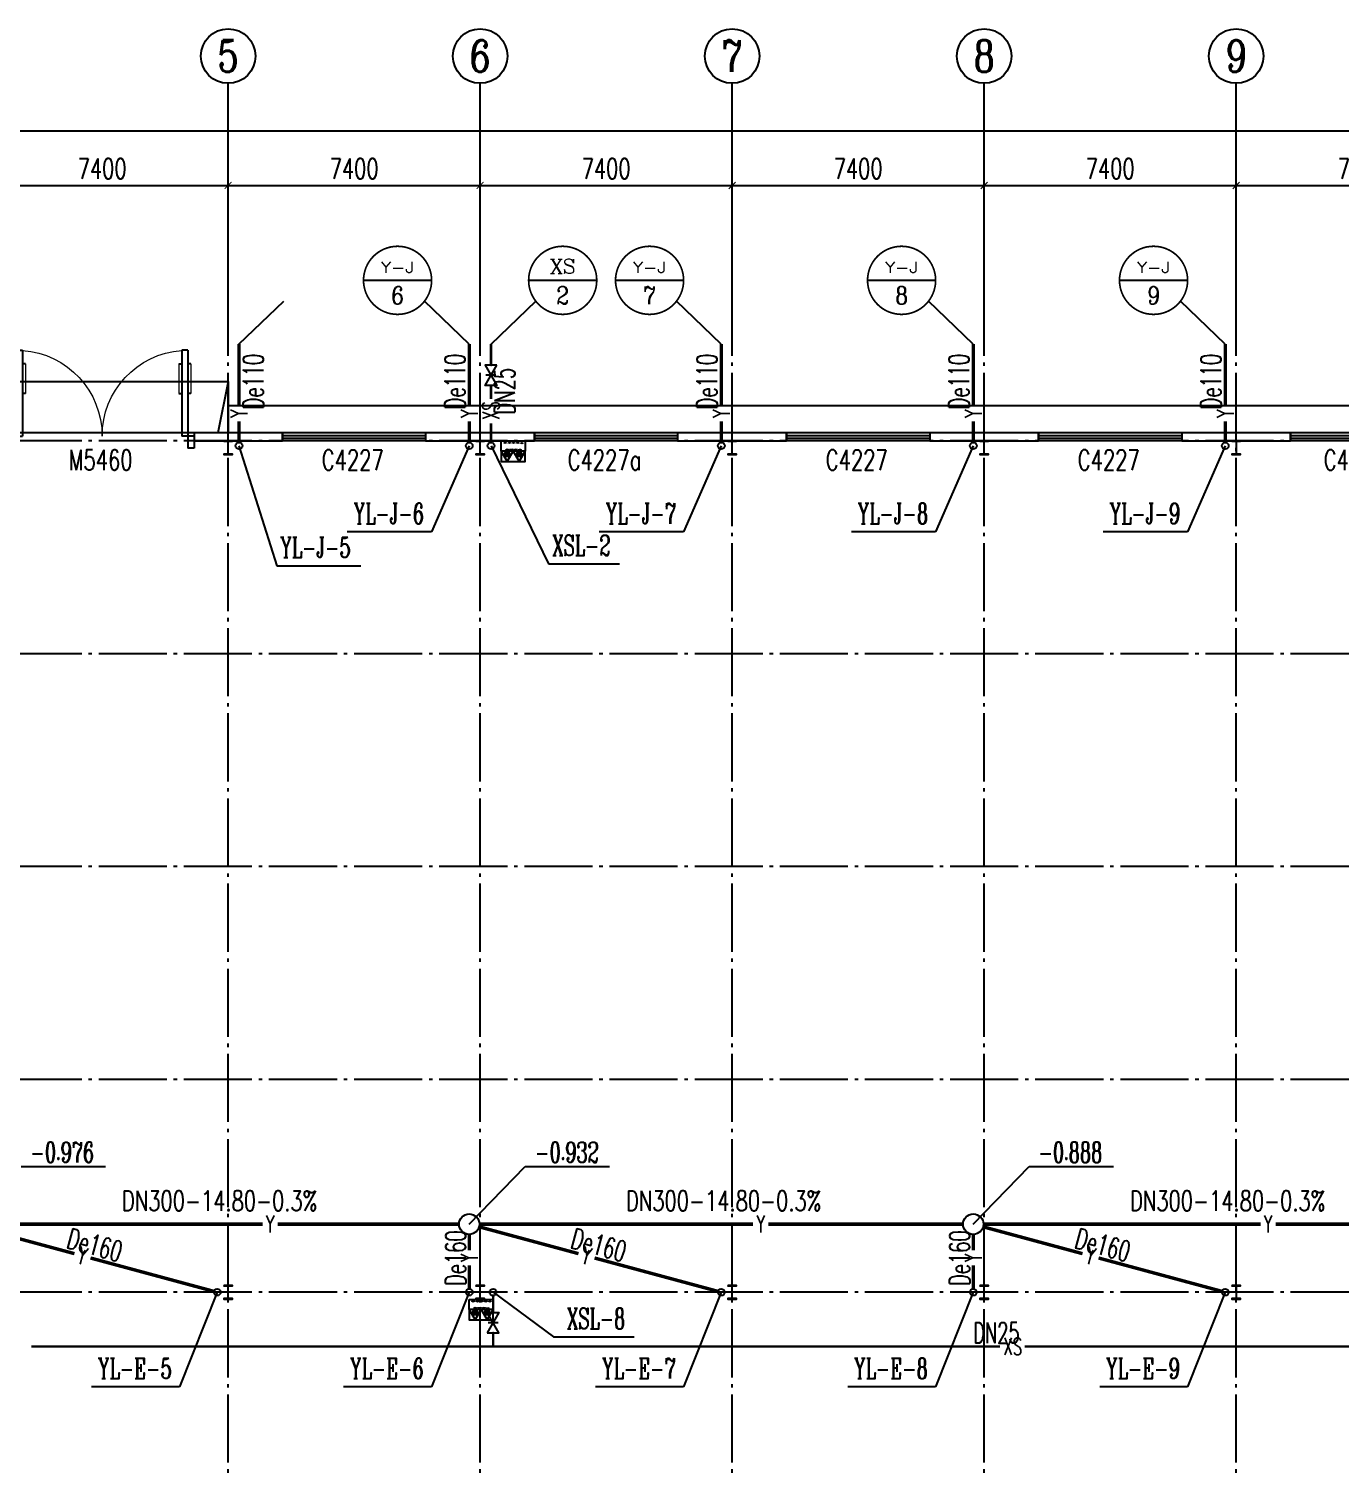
# Model space of a CAD drawing. Header units: millimetres. Extents: x 418304 to 847498, y 48187 to 111456.
# Drawn here: x 421495.9 to 421534.4, y 54546.51 to 54588.83 of the extents above; entities that cross this region are included whole.
import ezdxf
from ezdxf.enums import TextEntityAlignment as Align

# ---------------------------------------------------------------- set-up
doc = ezdxf.new("R2010")
doc.units = ezdxf.units.MM
doc.header["$LTSCALE"] = 1000
doc.linetypes.add('DOTE', pattern=[2.42, 2, -0.2, 0.02, -0.2])
for name, color, linetype in [('AXIS', 3, 'Continuous'), ('AXIS_TEXT', 7, 'Continuous'), ('COLUMN', 2, 'Continuous'), ('DIM_消防', 3, 'Continuous'), ('DIM_雨水', 3, 'Continuous'), ('DOTE', 8, 'DOTE'), ('EQUIP_消防', 7, 'Continuous'), ('PIPE-消防', 1, 'Continuous'), ('PIPE-雨水', 4, 'Continuous'), ('TEXT_消防', 7, 'Continuous'), ('TEXT_雨水', 7, 'Continuous'), ('TWT_LEAD', 3, 'Continuous'), ('TWT_TEXT', 7, 'Continuous'), ('VALVE_消防', 7, 'Continuous'), ('VPIPE-消防', 1, 'Continuous'), ('VPIPE-雨水', 4, 'Continuous'), ('WALL-PARAPET', 6, 'Continuous'), ('WELL_雨水', 4, 'Continuous'), ('WINDOW', 4, 'Continuous'), ('WINDOW_TEXT', 7, 'Continuous')]:
    doc.layers.add(name, color=color, linetype=linetype)
doc.styles.add('_TCH_AXIS', font='COMPLEX', dxfattribs={"bigfont": 'GBCBIG'})
doc.styles.add('_TCH_DIM', font='SIMPLEX', dxfattribs={"bigfont": 'GBCBIG'})
doc.styles.add('_TCH_DIM_T3', font='SIMPLEX', dxfattribs={"width": 0.705882, "bigfont": 'GBCBIG'})
doc.styles.add('_TCH_WINDOW', font='SIMPLEX', dxfattribs={"height": 3.5, "bigfont": 'GBCBIG'})
doc.styles.add('_TWT_CIRCLE', font='COMPLEX', dxfattribs={"width": 1.1, "height": 3, "bigfont": 'HZTXT'})
doc.styles.add('_TWT_PIPEDN', font='SIMPLEX', dxfattribs={"width": 0.8, "height": 3, "bigfont": 'HZTXT'})
doc.styles.add('_TWT_PIPETEXT', font='SIMPLEX', dxfattribs={"width": 0.8, "height": 3.5, "bigfont": 'HZTXT'})
doc.styles.add('_TWT_SERIAL', font='COMPLEX', dxfattribs={"width": 0.8, "height": 3, "bigfont": 'HZTXT'})
doc.styles.add('COMPLEX', font='COMPLEX')
doc.dimstyles.new('_TCH_ARCH&&200', dxfattribs={"dimtxt": 595, "dimasz": 200, "dimexe": 500, "dimexo": 600, "dimgap": 200, "dimtad": 1, "dimdec": 0, "dimzin": 0, "dimdsep": 46, "dimtxsty": '_TCH_DIM_T3', "dimblk": 'ARCHTICK', "dimcen": 0.09, "dimclrt": 7, "dimazin": 2, "dimtfac": 1, "dimtdec": 0, "dimtix": 1, "dimtmove": 2, "dimatfit": 3, "dimfxl": 0, "dimtolj": 1, "dimtzin": 0, "dimarcsym": 0})

# ---------------------------------------------------------------- blocks, each defined once
blk = doc.blocks.new('A$C797E1D2B')
at = {"layer": 'COLUMN'}
h = blk.add_hatch(color=256, dxfattribs=at)
h.paths.add_polyline_path([(125, 400), (250, 400), (250, 388), (130, 388), (130, 200), (125, 200)])
h.paths.add_polyline_path([(0, 400), (125, 400), (125, 200), (120, 200), (120, 388), (0, 388)])
h.paths.add_polyline_path([(0, 12), (120, 12), (120, 200), (125, 200), (125, 0), (0, 0)])
h.paths.add_polyline_path([(125, 200), (130, 200), (130, 12), (250, 12), (250, 0), (125, 0)])
blk.add_lwpolyline([(250, 0), (250, 12), (130, 12), (130, 388), (250, 388), (250, 400), (0, 400), (0, 388), (120, 388), (120, 12), (0, 12), (0, 0)], close=True, dxfattribs=at)
blk = doc.blocks.new('消防软管卷盘')
blk.add_lwpolyline([(4963954, 151899), (4963954, 150312), (4964641, 150312), (4964641, 151899)], close=True)
for points, const_width in [([(4964134, 151704), (4964482, 151704)], 1), ([(4964134, 151566), (4964482, 151566)], 1), ([(4964134, 151428), (4964482, 151428)], 1), ([(4964134, 151290), (4964482, 151290)], 1), ([(4964134, 151152), (4964482, 151152)], 1), ([(4964134, 151014), (4964482, 151014)], 0.1), ([(4964134, 150876), (4964482, 150876)], 1), ([(4964134, 150738), (4964482, 150738)], 1), ([(4964150, 150600), (4964499, 150600)], 1), ([(4964150, 150462), (4964499, 150462)], 1)]:
    blk.add_lwpolyline(points, dxfattribs=dict(const_width=const_width))
for centre, start, end in [((4964134, 151636), 90, 270), ((4964134, 151360), 90, 270), ((4964134, 151084), 90, 270), ((4964134, 150808), 90, 270), ((4964482, 151498), 270, 90), ((4964482, 151222), 270, 90), ((4964482, 150946), 270, 90), ((4964499, 150670), 270, 90), ((4964150, 150532), 90, 270)]:
    blk.add_arc(centre, 69, start, end)
blk = doc.blocks.new('$TwtSys$00000546')
h = blk.add_hatch()
h.set_pattern_fill('ANSI31', color=256, scale=200, style=0)
h.set_pattern_definition([(45, (-38543.802, -6670.83), (-17.67767, 17.67767), [])])
h.paths.add_polyline_path([(-65, 174), (65, 174), (65, 44), (-65, 44)])
for points in [[(0, 344), (-198, 0), (198, 0)], [(-65, 174), (65, 174), (65, 44), (-65, 44)]]:
    blk.add_lwpolyline(points, close=True)
blk = doc.blocks.new('92623')
blk.add_lwpolyline([(8910066, 83014), (8909273, 83014), (8909273, 82670), (8910066, 82670)], close=True)
at = {"xscale": -0.5, "yscale": 0.5, "zscale": 0.5, "rotation": 89.99999999998747}
blk.add_blockref('消防软管卷盘', (8985223, 2565334), dxfattribs=at)
at = {"layer": 'EQUIP_消防', "color": 8, "rotation": 180}
for p in [(8909471, 83014), (8909868, 83014)]:
    blk.add_blockref('$TwtSys$00000546', p, dxfattribs=at)
blk = doc.blocks.new('$DorLib2D$00000011')
for p, q in [((-0.4667, 0.4709), (-0.4667, -0.0625)), ((-0.4667, 0.4709), (-0.4333, 0.4709)), ((-0.4333, 0.4709), (-0.4333, 0.0042)), ((0.4333, 0.4709), (0.4333, 0.0042)), ((0.4667, 0.4709), (0.4333, 0.4709)), ((0.4667, 0.4709), (0.4667, -0.0625)), ((-0.4833, 0.3962), (-0.4667, 0.3962)), ((-0.4167, 0.3962), (-0.4333, 0.3962)), ((0.4167, 0.3962), (0.4333, 0.3962)), ((0.4833, 0.3962), (0.4667, 0.3962)), ((-0.4833, 0.2346), (-0.4667, 0.2346)), ((-0.4167, 0.2346), (-0.4333, 0.2346)), ((0.4167, 0.2346), (0.4333, 0.2346)), ((0.4833, 0.2346), (0.4667, 0.2346)), ((-0.5, 0.0042), (-0.4333, 0.0042)), ((-0.5, 0.0042), (-0.5, -0.0625)), ((0.5, 0.0042), (0.4333, 0.0042)), ((0.5, 0.0042), (0.5, -0.0625)), ((-0.5, -0.0625), (-0.4667, -0.0625)), ((0.5, -0.0625), (0.4667, -0.0625))]:
    blk.add_line(p, q)
at = {"lineweight": 13}
for p, q in [((-0.4833, 0.3962), (-0.4833, 0.2346)), ((-0.4167, 0.3962), (-0.4167, 0.2346)), ((0.4167, 0.3962), (0.4167, 0.2346)), ((0.4833, 0.3962), (0.4833, 0.2346))]:
    blk.add_line(p, q, dxfattribs=at)
for centre, start, end in [((-0.4667, 0.0042), 0, 85.90396), ((0.4667, 0.0042), 94.09604, 180)]:
    blk.add_arc(centre, 0.4667, start, end, dxfattribs=at)
blk = doc.blocks.new('$TCHSYS$WIN2D')
for p, q in [((-0.5, 0.5), (0.5, 0.5)), ((-0.5, 0.5), (-0.5, -0.5)), ((0.5, 0.5), (0.5, -0.5)), ((0.5, 0.167), (-0.5, 0.167)), ((0.5, -0.167), (-0.5, -0.167)), ((-0.5, -0.5), (0.5, -0.5))]:
    blk.add_line(p, q)
blk = doc.blocks.new('_AXISO')
blk.add_circle((0, 0), 0.5)
at = {"layer": 'AXIS_TEXT', "style": 'COMPLEX', "width": 1.041667}
blk.add_attdef('A', text='', height=0.56, dxfattribs=at).set_placement((-0.25, -0.28), (0.25, -0.28), align=Align.FIT)
blk = doc.blocks.new('_ArchTick')
at = {"color": 0, "linetype": 'ByBlock', "const_width": 0.15}
blk.add_lwpolyline([(-0.5, -0.5), (0.5, 0.5)], dxfattribs=at)
blk = doc.blocks.new('*D222')
at = {"layer": 'AXIS', "color": 0, "lineweight": -2}
for p, q in [((487606, 130727), (487606, 137227)), ((650886, 130727), (650886, 137227)), ((487606, 136727), (650886, 136727))]:
    blk.add_line(p, q, dxfattribs=at)
at = {"layer": 'Defpoints', "color": 0}
for p in [(650886, 136727), (487606, 130127), (650886, 130127)]:
    blk.add_point(p, dxfattribs=at)
at = {"layer": 'AXIS', "color": 0, "lineweight": -2, "xscale": 200, "yscale": 200, "zscale": 200, "rotation": 180}
blk.add_blockref('_ArchTick', (487606, 136727), dxfattribs=at)
at = {"layer": 'AXIS', "color": 0, "lineweight": -2, "xscale": 200, "yscale": 200, "zscale": 200}
blk.add_blockref('_ArchTick', (650886, 136727), dxfattribs=at)
at = {"layer": 'AXIS', "color": 7, "insert": (569246, 137224), "char_height": 595, "attachment_point": 5, "style": '_TCH_DIM_T3'}
blk.add_mtext('\\A1;163280', dxfattribs=at)
blk = doc.blocks.new('*D227')
at = {"layer": 'AXIS', "color": 0, "lineweight": -2}
for p, q in [((510046, 130727), (510046, 135627)), ((517446, 130727), (517446, 135627)), ((510046, 135127), (517446, 135127))]:
    blk.add_line(p, q, dxfattribs=at)
at = {"layer": 'Defpoints', "color": 0}
for p in [(517446, 135127), (510046, 130127), (517446, 130127)]:
    blk.add_point(p, dxfattribs=at)
at = {"layer": 'AXIS', "color": 0, "lineweight": -2, "xscale": 200, "yscale": 200, "zscale": 200, "rotation": 180}
blk.add_blockref('_ArchTick', (510046, 135127), dxfattribs=at)
at = {"layer": 'AXIS', "color": 0, "lineweight": -2, "xscale": 200, "yscale": 200, "zscale": 200}
blk.add_blockref('_ArchTick', (517446, 135127), dxfattribs=at)
at = {"layer": 'AXIS', "color": 7, "insert": (513746, 135624), "char_height": 595, "attachment_point": 5, "style": '_TCH_DIM_T3'}
blk.add_mtext('\\A1;7400', dxfattribs=at)
blk = doc.blocks.new('*D228')
at = {"layer": 'AXIS', "color": 0, "lineweight": -2}
for p, q in [((517446, 130727), (517446, 135627)), ((524846, 130727), (524846, 135627)), ((517446, 135127), (524846, 135127))]:
    blk.add_line(p, q, dxfattribs=at)
at = {"layer": 'Defpoints', "color": 0}
for p in [(524846, 135127), (517446, 130127), (524846, 130127)]:
    blk.add_point(p, dxfattribs=at)
at = {"layer": 'AXIS', "color": 0, "lineweight": -2, "xscale": 200, "yscale": 200, "zscale": 200, "rotation": 180}
blk.add_blockref('_ArchTick', (517446, 135127), dxfattribs=at)
at = {"layer": 'AXIS', "color": 0, "lineweight": -2, "xscale": 200, "yscale": 200, "zscale": 200}
blk.add_blockref('_ArchTick', (524846, 135127), dxfattribs=at)
at = {"layer": 'AXIS', "color": 7, "insert": (521146, 135624), "char_height": 595, "attachment_point": 5, "style": '_TCH_DIM_T3'}
blk.add_mtext('\\A1;7400', dxfattribs=at)
blk = doc.blocks.new('*D229')
at = {"layer": 'AXIS', "color": 0, "lineweight": -2}
for p, q in [((524846, 130727), (524846, 135627)), ((532246, 130727), (532246, 135627)), ((524846, 135127), (532246, 135127))]:
    blk.add_line(p, q, dxfattribs=at)
at = {"layer": 'Defpoints', "color": 0}
for p in [(532246, 135127), (524846, 130127), (532246, 130127)]:
    blk.add_point(p, dxfattribs=at)
at = {"layer": 'AXIS', "color": 0, "lineweight": -2, "xscale": 200, "yscale": 200, "zscale": 200, "rotation": 180}
blk.add_blockref('_ArchTick', (524846, 135127), dxfattribs=at)
at = {"layer": 'AXIS', "color": 0, "lineweight": -2, "xscale": 200, "yscale": 200, "zscale": 200}
blk.add_blockref('_ArchTick', (532246, 135127), dxfattribs=at)
at = {"layer": 'AXIS', "color": 7, "insert": (528546, 135624), "char_height": 595, "attachment_point": 5, "style": '_TCH_DIM_T3'}
blk.add_mtext('\\A1;7400', dxfattribs=at)
blk = doc.blocks.new('*D230')
at = {"layer": 'AXIS', "color": 0, "lineweight": -2}
for p, q in [((532246, 130727), (532246, 135627)), ((539646, 130727), (539646, 135627)), ((532246, 135127), (539646, 135127))]:
    blk.add_line(p, q, dxfattribs=at)
at = {"layer": 'Defpoints', "color": 0}
for p in [(539646, 135127), (532246, 130127), (539646, 130127)]:
    blk.add_point(p, dxfattribs=at)
at = {"layer": 'AXIS', "color": 0, "lineweight": -2, "xscale": 200, "yscale": 200, "zscale": 200, "rotation": 180}
blk.add_blockref('_ArchTick', (532246, 135127), dxfattribs=at)
at = {"layer": 'AXIS', "color": 0, "lineweight": -2, "xscale": 200, "yscale": 200, "zscale": 200}
blk.add_blockref('_ArchTick', (539646, 135127), dxfattribs=at)
at = {"layer": 'AXIS', "color": 7, "insert": (535946, 135624), "char_height": 595, "attachment_point": 5, "style": '_TCH_DIM_T3'}
blk.add_mtext('\\A1;7400', dxfattribs=at)
blk = doc.blocks.new('*D231')
at = {"layer": 'AXIS', "color": 0, "lineweight": -2}
for p, q in [((539646, 130727), (539646, 135627)), ((547046, 130727), (547046, 135627)), ((539646, 135127), (547046, 135127))]:
    blk.add_line(p, q, dxfattribs=at)
at = {"layer": 'Defpoints', "color": 0}
for p in [(547046, 135127), (539646, 130127), (547046, 130127)]:
    blk.add_point(p, dxfattribs=at)
at = {"layer": 'AXIS', "color": 0, "lineweight": -2, "xscale": 200, "yscale": 200, "zscale": 200, "rotation": 180}
blk.add_blockref('_ArchTick', (539646, 135127), dxfattribs=at)
at = {"layer": 'AXIS', "color": 0, "lineweight": -2, "xscale": 200, "yscale": 200, "zscale": 200}
blk.add_blockref('_ArchTick', (547046, 135127), dxfattribs=at)
at = {"layer": 'AXIS', "color": 7, "insert": (543346, 135624), "char_height": 595, "attachment_point": 5, "style": '_TCH_DIM_T3'}
blk.add_mtext('\\A1;7400', dxfattribs=at)
blk = doc.blocks.new('*D232')
at = {"layer": 'AXIS', "color": 0, "lineweight": -2}
for p, q in [((547046, 130727), (547046, 135627)), ((554446, 130727), (554446, 135627)), ((547046, 135127), (554446, 135127))]:
    blk.add_line(p, q, dxfattribs=at)
at = {"layer": 'Defpoints', "color": 0}
for p in [(554446, 135127), (547046, 130127), (554446, 130127)]:
    blk.add_point(p, dxfattribs=at)
at = {"layer": 'AXIS', "color": 0, "lineweight": -2, "xscale": 200, "yscale": 200, "zscale": 200, "rotation": 180}
blk.add_blockref('_ArchTick', (547046, 135127), dxfattribs=at)
at = {"layer": 'AXIS', "color": 0, "lineweight": -2, "xscale": 200, "yscale": 200, "zscale": 200}
blk.add_blockref('_ArchTick', (554446, 135127), dxfattribs=at)
at = {"layer": 'AXIS', "color": 7, "insert": (550746, 135624), "char_height": 595, "attachment_point": 5, "style": '_TCH_DIM_T3'}
blk.add_mtext('\\A1;7400', dxfattribs=at)
blk = doc.blocks.new('$VALVE$00000296')
for points in [[(-125, 72), (-125, -72), (125, 72), (125, -72), (-125, 72)], [(0, 60), (0, -64)]]:
    blk.add_lwpolyline(points)
for p in [(-125, 0), (125, 0)]:
    blk.add_point(p)
blk = doc.blocks.new('$TwtSys$00000187')
blk.add_circle((0, 0, 0), 0.5)
blk = doc.blocks.new('2436')
at = {"color": 8, "ltscale": 0.5}
blk.add_line((517446, 129366.8), (517146, 127866.8), dxfattribs=at)
for points in [[(510046, 127866.8), (510046, 129366.8), (517446, 129366.8), (517446, 127866.8)], [(517446, 128666.8), (561846, 128666.8)]]:
    blk.add_lwpolyline(points, dxfattribs=at)
at = {"layer": 'AXIS'}
for p, q in [((517446, 130126.8), (517446, 138126.8)), ((524846, 130126.8), (524846, 138126.8)), ((532246, 130126.8), (532246, 138126.8)), ((539646, 130126.8), (539646, 138126.8)), ((547046, 130126.8), (547046, 138126.8))]:
    blk.add_line(p, q, dxfattribs=at)
at = {"layer": 'DIM_消防'}
for p, q in [((523421.7, 132341.5), (521421.7, 132341.5)), ((528270.2, 132341.5), (526270.2, 132341.5)), ((530821.7, 132341.5), (528821.7, 132341.5)), ((538221.7, 132341.5), (536221.7, 132341.5)), ((545620.1, 132341.5), (543620.1, 132341.5)), ((517765.5, 130467.9), (519081.2, 131727.1)), ((524526.4, 130467.9), (523210.7, 131727.1)), ((525165.5, 130467.9), (526481.2, 131727.1)), ((531926.4, 130467.9), (530610.7, 131727.1)), ((539326.4, 130467.9), (538010.7, 131727.1)), ((546724.8, 130467.9), (545409.1, 131727.1)), ((525165.5, 127482.7), (526853.5, 124016.9, 3000)), ((526853.5, 124016.9, 3000), (528935.4, 124016.9, 3000))]:
    blk.add_line(p, q, dxfattribs=at)
at = {"layer": 'DIM_消防', "color": 3}
for p, q in [((525225.2, 102626.8), (527004.1, 101315.1)), ((527004.1, 101315.1), (529367.3, 101315.1))]:
    blk.add_line(p, q, dxfattribs=at)
at = {"layer": 'DIM_消防', "const_width": 50}
for points in [[(523421.7, 132341.5, 1), (521421.7, 132341.5, 1)], [(528270.2, 132341.5, 1), (526270.2, 132341.5, 1)], [(530821.7, 132341.5, 1), (528821.7, 132341.5, 1)], [(538221.7, 132341.5, 1), (536221.7, 132341.5, 1)], [(545620.1, 132341.5, 1), (543620.1, 132341.5, 1)]]:
    blk.add_lwpolyline(points, format="xyb", close=True, dxfattribs=at)
at = {"layer": 'DIM_雨水'}
for p, q in [((517765.5, 127482.7), (518875.6, 123960.6)), ((524526.4, 127482.7), (523416.4, 124954.4)), ((531926.4, 127482.7), (530816.4, 124954.4)), ((539326.4, 127482.7), (538216.4, 124954.4)), ((546724.8, 127482.7), (545614.7, 124954.4)), ((523416.4, 124954.4), (520946.1, 124954.4)), ((530816.4, 124954.4), (528346.1, 124954.4)), ((538216.4, 124954.4), (535746.1, 124954.4)), ((545614.7, 124954.4), (543144.4, 124954.4)), ((518875.6, 123960.6), (521345.9, 123960.6)), ((517126.4, 102626.8, 3000), (516016.4, 99849.6, 3000)), ((524526.4, 102626.8, 3000), (523416.4, 99849.6, 3000)), ((531926.4, 102626.8, 3000), (530816.4, 99849.6, 3000)), ((539326.4, 102626.8, 3000), (538216.4, 99849.6, 3000)), ((546726.4, 102626.8, 3000), (545616.4, 99849.6, 3000)), ((516016.4, 99849.6, 3000), (513438.3, 99849.6, 3000)), ((523416.4, 99849.6, 3000), (520838.3, 99849.6, 3000)), ((530816.4, 99849.6, 3000), (528238.3, 99849.6, 3000)), ((538216.4, 99849.6, 3000), (535638.3, 99849.6, 3000)), ((545616.4, 99849.6, 3000), (543038.3, 99849.6, 3000))]:
    blk.add_line(p, q, dxfattribs=at)
at = {"layer": 'DOTE'}
for p, q in [((517446, 75126.8), (517446, 130126.8)), ((524846, 75126.8), (524846, 130126.8)), ((532246, 75126.8), (532246, 130126.8)), ((539646, 75126.8), (539646, 130126.8)), ((547046, 75126.8), (547046, 130126.8)), ((653146, 127626.8), (485346, 127626.8)), ((653146, 121376.8), (485346, 121376.8)), ((653146, 115126.8), (485346, 115126.8)), ((653146, 108876.8), (485346, 108876.8)), ((653146, 102626.8), (485346, 102626.8))]:
    blk.add_line(p, q, dxfattribs=at)
at = {"layer": 'PIPE-消防', "linetype": 'Continuous', "const_width": 70}
for points in [[(525165.5, 129854.6), (525165.5, 130467.9)], [(525165.5, 128859.8), (525165.5, 129254.6)], [(525165.5, 127582.7), (525165.5, 128141.8)], [(525225.2, 102526.8), (525225.2, 102035.3)], [(525225.2, 101435.3), (525225.2, 101035.7)], [(511666.6, 101035.7), (525225.2, 101035.7)], [(525225.2, 101035.7), (540112.8, 101035.7)], [(540830.9, 101035.7), (554825.2, 101035.7)]]:
    blk.add_lwpolyline(points, dxfattribs=at)
at = {"layer": 'PIPE-雨水', "linetype": 'Continuous', "const_width": 100}
for points in [[(517765.5, 128646.9), (517765.5, 130467.9)], [(524526.4, 128646.9), (524526.4, 130467.9)], [(531926.4, 128646.9), (531926.4, 130467.9)], [(539326.4, 128646.9), (539326.4, 130467.9)], [(546724.8, 128646.9), (546724.8, 130467.9)], [(517765.5, 127582.7), (517765.5, 128203.1)], [(524526.4, 127582.7), (524526.4, 128203.1)], [(531926.4, 127582.7), (531926.4, 128203.1)], [(539326.4, 127582.7), (539326.4, 128203.1)], [(546724.8, 127582.7), (546724.8, 128203.1)], [(510016.1, 104548.5), (512933.4, 103760.1)], [(518461.1, 104626.8), (510026.4, 104626.8)], [(524226.4, 104626.8), (518904.9, 104626.8)], [(524816.1, 104548.5), (527733.4, 103760.1)], [(532863, 104626.8), (524826.4, 104626.8)], [(539026.4, 104626.8), (533306.9, 104626.8)], [(539616.1, 104548.5), (542533.4, 103760.1)], [(547764.1, 104626.8), (539626.4, 104626.8)], [(553826.4, 104626.8), (548207.9, 104626.8)], [(513406, 103632.3), (517029.9, 102652.9)], [(528206, 103632.3), (531829.9, 102652.9)], [(543006, 103632.3), (546629.9, 102652.9)]]:
    blk.add_lwpolyline(points, dxfattribs=at)
at = {"layer": 'PIPE-雨水', "linetype": 'Continuous', "ltscale": 2, "const_width": 100}
for points in [[(524526.4, 103856.3), (524526.4, 104326.8)], [(539326.4, 103856.3), (539326.4, 104326.8)], [(524526.4, 102726.8), (524526.4, 103412.5)], [(539326.4, 102726.8), (539326.4, 103412.5)]]:
    blk.add_lwpolyline(points, dxfattribs=at)
at = {"layer": 'TWT_LEAD'}
for p, q in [((511365.1, 106318.5), (513846.9, 106318.5)), ((524526.4, 104626.8), (526165.1, 106318.5)), ((526165.1, 106318.5), (528646.9, 106318.5)), ((539326.4, 104626.8), (540965.1, 106318.5)), ((540965.1, 106318.5), (543446.9, 106318.5))]:
    blk.add_line(p, q, dxfattribs=at)
at = {"layer": 'VPIPE-消防', "linetype": 'Continuous'}
for centre in [(525165.5, 127482.7), (525225.2, 102626.8)]:
    blk.add_circle(centre, 100, dxfattribs=at)
at = {"layer": 'VPIPE-雨水', "linetype": 'Continuous'}
for centre in [(517765.5, 127482.7), (524526.4, 127482.7), (531926.4, 127482.7), (539326.4, 127482.7), (546724.8, 127482.7), (517126.4, 102626.8), (524526.4, 102626.8), (531926.4, 102626.8), (539326.4, 102626.8), (546726.4, 102626.8)]:
    blk.add_circle(centre, 100, dxfattribs=at)
at = {"layer": 'WALL-PARAPET'}
for p, q in [((519046, 127866.8), (516446, 127866.8)), ((516446, 127866.8), (516446, 127626.8)), ((519046, 127626.8), (519046, 127866.8)), ((526446, 127866.8), (523246, 127866.8)), ((523246, 127866.8), (523246, 127626.8)), ((526446, 127626.8), (526446, 127866.8)), ((533846, 127866.8), (530646, 127866.8)), ((530646, 127866.8), (530646, 127626.8)), ((533846, 127626.8), (533846, 127866.8)), ((541246, 127866.8), (538046, 127866.8)), ((538046, 127866.8), (538046, 127626.8)), ((541246, 127626.8), (541246, 127866.8)), ((548646, 127866.8), (545446, 127866.8)), ((545446, 127866.8), (545446, 127626.8)), ((548646, 127626.8), (548646, 127866.8)), ((516446, 127626.8), (519046, 127626.8)), ((523246, 127626.8), (526446, 127626.8)), ((530646, 127626.8), (533846, 127626.8)), ((538046, 127626.8), (541246, 127626.8)), ((545446, 127626.8), (548646, 127626.8))]:
    blk.add_line(p, q, dxfattribs=at)
at = {"layer": 'WINDOW'}
blk.add_line((516446, 127866.8), (511046, 127866.8), dxfattribs=at)
at = {"rotation": 180}
for p in [(517571, 127626.8), (524971, 127626.8), (532371, 127626.8), (539771, 127626.8), (547171, 127626.8), (517571, 102826.8), (524971, 102826.8), (532371, 102826.8), (539771, 102826.8), (547171, 102826.8)]:
    blk.add_blockref('A$C797E1D2B', p, dxfattribs=at)
at = {"xscale": 0.882, "yscale": 0.882, "zscale": 0.882}
for p in [(-7332511.3, 54105.8), (-7333451, 28897.5)]:
    blk.add_blockref('92623', p, dxfattribs=at)
at = {"layer": 'AXIS'}
ref = blk.add_blockref('_AXISO', (517446, 138926.8), dxfattribs=dict(at, xscale=1600, yscale=1600, zscale=1600))
ref.add_attrib('A', '5', dxfattribs={"layer": 'AXIS_TEXT', "height": 931.9, "style": '_TCH_AXIS'}).set_placement((517135.3, 138460.9), (517756.6, 138460.9), align=Align.FIT)
ref = blk.add_blockref('_AXISO', (524846, 138926.8), dxfattribs=dict(at, xscale=1600, yscale=1600, zscale=1600))
ref.add_attrib('A', '6', dxfattribs={"layer": 'AXIS_TEXT', "height": 931.9, "style": '_TCH_AXIS'}).set_placement((524535.3, 138460.9), (525156.6, 138460.9), align=Align.FIT)
ref = blk.add_blockref('_AXISO', (532246, 138926.8), dxfattribs=dict(at, xscale=1600, yscale=1600, zscale=1600))
ref.add_attrib('A', '7', dxfattribs={"layer": 'AXIS_TEXT', "height": 931.9, "style": '_TCH_AXIS'}).set_placement((531935.3, 138460.9), (532556.6, 138460.9), align=Align.FIT)
ref = blk.add_blockref('_AXISO', (539646, 138926.8), dxfattribs=dict(at, xscale=1600, yscale=1600, zscale=1600))
ref.add_attrib('A', '8', dxfattribs={"layer": 'AXIS_TEXT', "height": 931.9, "style": '_TCH_AXIS'}).set_placement((539335.3, 138460.9), (539956.6, 138460.9), align=Align.FIT)
ref = blk.add_blockref('_AXISO', (547046, 138926.8), dxfattribs=dict(at, xscale=1600, yscale=1600, zscale=1600))
ref.add_attrib('A', '9', dxfattribs={"layer": 'AXIS_TEXT', "height": 931.9, "style": '_TCH_AXIS'}).set_placement((546735.3, 138460.9), (547356.6, 138460.9), align=Align.FIT)
at = {"layer": 'VALVE_消防', "xscale": -2.4, "yscale": -2.4, "zscale": 2.4}
for p, rotation in [((525165.5, 129554.6), 90), ((525225.2, 101735.3), 270)]:
    blk.add_blockref('$VALVE$00000296', p, dxfattribs=dict(at, rotation=rotation))
at = {"layer": 'WELL_雨水', "xscale": 600, "yscale": 600, "zscale": 600, "rotation": 180}
for p in [(524526.4, 104626.8), (539326.4, 104626.8)]:
    blk.add_blockref('$TwtSys$00000187', p, dxfattribs=at)
at = {"layer": 'WINDOW'}
ref = blk.add_blockref('$DorLib2D$00000011', (513746, 127746.8), dxfattribs=dict(at, xscale=5400, yscale=-5400, zscale=5400, rotation=180))
ref.add_attrib('A', 'M5460', (512766, 126769.5), dxfattribs={"layer": 'WINDOW_TEXT', "height": 595, "style": '_TCH_WINDOW', "width": 0.705882})
ref = blk.add_blockref('$TCHSYS$WIN2D', (521146, 127746.8), dxfattribs=dict(at, xscale=4200, yscale=-240, zscale=4200, rotation=180))
ref.add_attrib('A', 'C4227', (520196, 126769.5), dxfattribs={"layer": 'WINDOW_TEXT', "height": 595, "style": '_TCH_WINDOW', "width": 0.705882})
ref = blk.add_blockref('$TCHSYS$WIN2D', (528546, 127746.8), dxfattribs=dict(at, xscale=4200, yscale=-240, zscale=4200, rotation=180))
ref.add_attrib('A', 'C4227a', (527416, 126769.5), dxfattribs={"layer": 'WINDOW_TEXT', "height": 595, "style": '_TCH_WINDOW', "width": 0.705882})
ref = blk.add_blockref('$TCHSYS$WIN2D', (535946, 127746.8), dxfattribs=dict(at, xscale=4200, yscale=-240, zscale=4200, rotation=180))
ref.add_attrib('A', 'C4227', (534996, 126769.5), dxfattribs={"layer": 'WINDOW_TEXT', "height": 595, "style": '_TCH_WINDOW', "width": 0.705882})
ref = blk.add_blockref('$TCHSYS$WIN2D', (543346, 127746.8), dxfattribs=dict(at, xscale=4200, yscale=-240, zscale=4200, rotation=180))
ref.add_attrib('A', 'C4227', (542396, 126769.5), dxfattribs={"layer": 'WINDOW_TEXT', "height": 595, "style": '_TCH_WINDOW', "width": 0.705882})
ref = blk.add_blockref('$TCHSYS$WIN2D', (550746, 127746.8), dxfattribs=dict(at, xscale=4200, yscale=-240, zscale=4200, rotation=180))
ref.add_attrib('A', 'C4227a', (549616, 126769.5), dxfattribs={"layer": 'WINDOW_TEXT', "height": 595, "style": '_TCH_WINDOW', "width": 0.705882})
at = {"layer": 'DIM_消防', "color": 7, "style": '_TWT_CIRCLE'}
for s, height, p, p2 in [('XS', 423.95, (526892.7, 132542.3), (527647.8, 132542.3)), ('Y-J', 319.91, (521935.7, 132563.1), (522907.7, 132563.1)), ('Y-J', 319.91, (529335.7, 132563.1), (530307.7, 132563.1)), ('Y-J', 319.91, (536735.7, 132563.1), (537707.7, 132563.1)), ('Y-J', 319.91, (544134.1, 132563.1), (545106, 132563.1)), ('6', 517.5, (522232, 131638.3), (522611.4, 131638.3)), ('2', 517.5, (527080.5, 131638.3), (527460, 131638.3)), ('7', 517.5, (529632, 131638.3), (530011.4, 131638.3)), ('8', 517.5, (537032, 131638.3), (537411.4, 131638.3)), ('9', 517.5, (544430.3, 131638.3), (544809.8, 131638.3))]:
    blk.add_text(s, height=height, dxfattribs=at).set_placement(p, p2, align=Align.FIT)
at = {"layer": 'TEXT_消防', "linetype": 'Continuous', "style": '_TWT_PIPEDN', "width": 0.64}
blk.add_text('DN25', height=600, rotation=90, dxfattribs=at).set_placement((525865.5, 128403.7))
at = {"layer": 'TEXT_消防', "style": '_TWT_PIPETEXT', "width": 0.64}
blk.add_text('XS', height=500, rotation=90, dxfattribs=at).set_placement((525415.5, 128241.8))
at = {"layer": 'TEXT_消防', "linetype": 'Continuous', "style": '_TWT_PIPEDN', "width": 0.64}
blk.add_text('DN25', height=600, dxfattribs=at).set_placement((539321.2, 101135.7))
at = {"layer": 'TEXT_消防', "style": '_TWT_PIPETEXT', "width": 0.64}
blk.add_text('XS', height=500, dxfattribs=at).set_placement((540212.8, 100785.7))
at = {"layer": 'TEXT_雨水', "linetype": 'Continuous', "style": '_TWT_PIPEDN', "width": 0.64}
for s, rotation, p in [('De110', 90, (518486.4, 128553.9)), ('De110', 90, (524405.5, 128553.9)), ('De110', 90, (531805.5, 128553.9)), ('De110', 90, (539205.5, 128553.9)), ('De110', 90, (546603.9, 128553.9)), ('De160', 344.87599, (512667, 103935.6)), ('De160', 90, (524426.4, 102813.1)), ('De160', 344.87599, (527467, 103935.6)), ('De160', 90, (539226.4, 102813.1)), ('De160', 344.87599, (542267, 103935.6))]:
    blk.add_text(s, height=600, rotation=rotation, dxfattribs=at).set_placement(p)
at = {"layer": 'TEXT_雨水', "style": '_TWT_PIPETEXT', "width": 0.64}
for rotation, p in [(90, (518015.5, 128303.1)), (90, (524776.4, 128303.1)), (90, (532176.4, 128303.1)), (90, (539576.4, 128303.1)), (90, (546974.8, 128303.1)), (344.87599, (512986.8, 103486.7)), (90, (524776.4, 103512.5)), (344.87599, (527786.8, 103486.7)), (90, (539576.4, 103512.5)), (344.87599, (542586.8, 103486.7))]:
    blk.add_text('Y', height=500, rotation=rotation, dxfattribs=at).set_placement(p)
for p in [(518561.1, 104376.8), (532963, 104376.8), (547864.1, 104376.8)]:
    blk.add_text('Y', height=500, dxfattribs=at).set_placement(p)
at = {"layer": 'TWT_TEXT'}
for s, height, style, width, p in [('YL-J-6', 600, '_TWT_SERIAL', 0.64, (521126.1, 125194.4)), ('YL-J-7', 600, '_TWT_SERIAL', 0.64, (528526.1, 125194.4)), ('YL-J-8', 600, '_TWT_SERIAL', 0.64, (535926.1, 125194.4)), ('YL-J-9', 600, '_TWT_SERIAL', 0.64, (543324.4, 125194.4)), ('YL-J-5', 600, '_TWT_SERIAL', 0.64, (518971.6, 124200.6)), ('XSL-2', 600, '_TWT_SERIAL', 0.64, (526963.4, 124256.9, 3000)), ('-0.976', 600, '_TWT_SERIAL', 0.64, (511637.2, 106438.5)), ('-0.932', 600, '_TWT_SERIAL', 0.64, (526455.5, 106438.5)), ('-0.888', 600, '_TWT_SERIAL', 0.64, (541237.2, 106438.5)), ('DN300-14.80-0.3%', 595, '_TCH_DIM', 0.705882, (514325.9, 105014.5)), ('DN300-14.80-0.3%', 595, '_TCH_DIM', 0.705882, (529125.9, 105014.5)), ('DN300-14.80-0.3%', 595, '_TCH_DIM', 0.705882, (543925.9, 105014.5, -3000)), ('XSL-8', 600, '_TWT_SERIAL', 0.64, (527395.3, 101555.1)), ('YL-E-5', 600, '_TWT_SERIAL', 0.64, (513618.3, 100089.6, 3000)), ('YL-E-6', 600, '_TWT_SERIAL', 0.64, (521018.3, 100089.6, 3000)), ('YL-E-7', 600, '_TWT_SERIAL', 0.64, (528418.3, 100089.6, 3000)), ('YL-E-8', 600, '_TWT_SERIAL', 0.64, (535818.3, 100089.6, 3000)), ('YL-E-9', 600, '_TWT_SERIAL', 0.64, (543218.3, 100089.6, 3000))]:
    blk.add_text(s, height=height, dxfattribs=dict(at, style=style, width=width)).set_placement(p)
at = {"layer": 'AXIS'}
for p1, p2, distance, text, picture, middle in [((487606, 130126.8), (650886, 130126.8), 6600, '163280', '*D222', (569246, 137224.3)), ((510046, 130126.8), (517446, 130126.8), 5000, '7400', '*D227', (513746, 135624.3)), ((517446, 130126.8), (524846, 130126.8), 5000, '7400', '*D228', (521146, 135624.3)), ((524846, 130126.8), (532246, 130126.8), 5000, '7400', '*D229', (528546, 135624.3)), ((532246, 130126.8), (539646, 130126.8), 5000, '7400', '*D230', (535946, 135624.3)), ((539646, 130126.8), (547046, 130126.8), 5000, '7400', '*D231', (543346, 135624.3)), ((547046, 130126.8), (554446, 130126.8), 5000, '7400', '*D232', (550746, 135624.3))]:
    dim = blk.add_aligned_dim(p1=p1, p2=p2, distance=distance, text=text, dimstyle='_TCH_ARCH&&200', dxfattribs=at)
    dim.commit()
    dim.dimension.update_dxf_attribs({"geometry": picture, "text_midpoint": middle})

msp = doc.modelspace()

# ---------------------------------------------------------------- block references
at = {"xscale": 0.001, "yscale": 0.001, "zscale": 0.001}
msp.add_blockref('2436', (420984.305, 54449.106, 3), dxfattribs=at)

doc.saveas('drawing.dxf')
